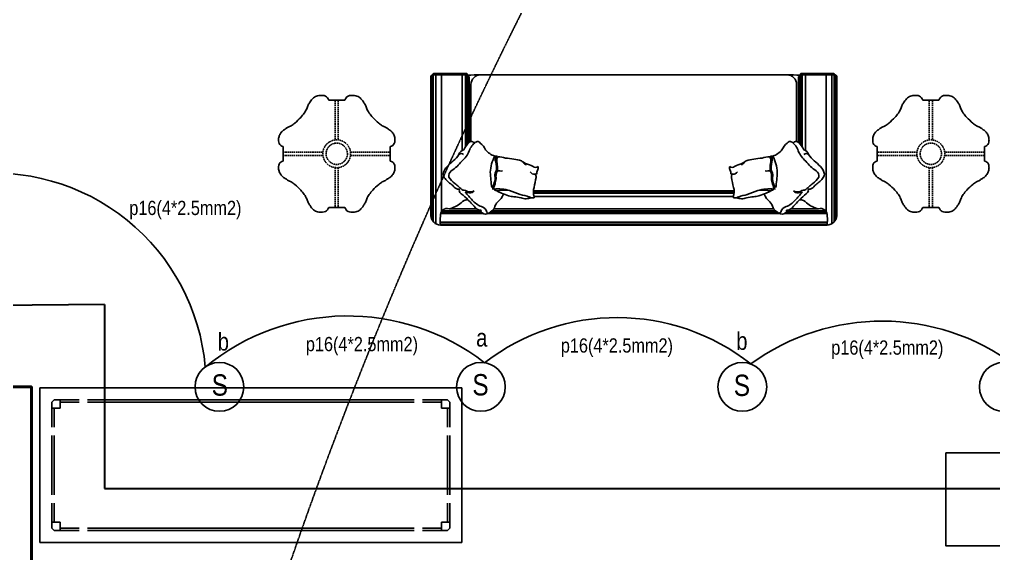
# Model space of a CAD drawing. Header units: inches. Extents: x 23642 to 146359, y -5490 to 33031.
# Drawn here: x 56881 to 60236, y 14935 to 16774 of the extents above; entities that cross this region are included whole.
import ezdxf

# ---------------------------------------------------------------- set-up
doc = ezdxf.new("R2010")
doc.units = ezdxf.units.IN
doc.header["$LTSCALE"] = 5
doc.header["$MEASUREMENT"] = 0
doc.linetypes.add('DASHED', pattern=[0.75, 0.5, -0.25])
doc.linetypes.add('Hidden (½x)', pattern=[0.1875, 0.125, -0.0625])
doc.layers.add('00-wall15-20', color=30, linetype='Continuous', lineweight=40)
for name, color, linetype in [('dwgmodels.com', 250, 'Continuous'), ('furn', 7, 'Continuous'), ('Lighting', 3, 'Continuous'), ('LowPower', 4, 'Continuous')]:
    doc.layers.add(name, color=color, linetype=linetype)
doc.styles.add('ROMANS', font='')
doc.styles.get('ROMANS').set_extended_font_data('Arial Narrow')

# ---------------------------------------------------------------- blocks, each defined once
blk = doc.blocks.new('TABLE6')
at = {"layer": 'furn'}
for p, q in [((-0.04, 0.2898), (0.04, 0.2898)), ((-0.2907, -0.0436), (-0.2907, 0.0436)), ((0.2907, -0.0436), (0.2907, 0.0436)), ((-0.04, -0.2898), (0.04, -0.2898))]:
    blk.add_line(p, q, dxfattribs=at)
at = {"layer": 'furn', "linetype": 'DASHED', "ltscale": 0.003}
for p, q in [((-0.0085, 0.2898), (-0.0085, 0.0749)), ((0.0085, 0.2898), (0.0085, 0.0749)), ((-0.0749, 0.0085), (-0.2907, 0.0085)), ((0.2888, 0.0085), (0.0749, 0.0085)), ((-0.0749, -0.0085), (-0.2907, -0.0085)), ((0.2888, -0.0085), (0.0749, -0.0085)), ((-0.0085, -0.0749), (-0.0085, -0.2898)), ((0.0085, -0.0749), (0.0085, -0.2898))]:
    blk.add_line(p, q, dxfattribs=at)
for radius in [0.0754, 0.0577]:
    blk.add_circle((0, 0), radius, dxfattribs=at)
at = {"layer": 'furn'}
for points in [[(-0.04, 0.2898), (-0.0452, 0.3035), (-0.0555, 0.3117), (-0.0699, 0.3148), (-0.0885, 0.3138), (-0.1071, 0.3066), (-0.1246, 0.2921), (-0.136, 0.2756), (-0.1442, 0.2632), (-0.1519, 0.2468), (-0.1664, 0.2271), (-0.1968, 0.1952), (-0.2206, 0.1756), (-0.2442, 0.1625), (-0.2639, 0.155), (-0.2804, 0.1447), (-0.3031, 0.1261), (-0.3145, 0.1034), (-0.3155, 0.0766), (-0.3124, 0.0611), (-0.3031, 0.0508), (-0.2907, 0.0436)], [(0.04, 0.2898), (0.0452, 0.3035), (0.0555, 0.3117), (0.0699, 0.3148), (0.0885, 0.3138), (0.1071, 0.3066), (0.1246, 0.2921), (0.136, 0.2756), (0.1442, 0.2632), (0.1519, 0.2468), (0.1664, 0.2271), (0.1968, 0.1952), (0.2206, 0.1756), (0.2442, 0.1625), (0.2639, 0.155), (0.2804, 0.1447), (0.3031, 0.1261), (0.3145, 0.1034), (0.3155, 0.0766), (0.3124, 0.0611), (0.3031, 0.0508), (0.2907, 0.0436)], [(-0.04, -0.2898), (-0.0452, -0.3035), (-0.0555, -0.3117), (-0.0699, -0.3148), (-0.0885, -0.3138), (-0.1071, -0.3066), (-0.1246, -0.2921), (-0.136, -0.2756), (-0.1442, -0.2632), (-0.1519, -0.2468), (-0.1664, -0.2271), (-0.1968, -0.1952), (-0.2206, -0.1756), (-0.2442, -0.1625), (-0.2639, -0.155), (-0.2804, -0.1447), (-0.3031, -0.1261), (-0.3145, -0.1034), (-0.3155, -0.0766), (-0.3124, -0.0611), (-0.3031, -0.0508), (-0.2907, -0.0436)], [(0.04, -0.2898), (0.0452, -0.3035), (0.0555, -0.3117), (0.0699, -0.3148), (0.0885, -0.3138), (0.1071, -0.3066), (0.1246, -0.2921), (0.136, -0.2756), (0.1442, -0.2632), (0.1519, -0.2468), (0.1664, -0.2271), (0.1968, -0.1952), (0.2206, -0.1756), (0.2442, -0.1625), (0.2639, -0.155), (0.2804, -0.1447), (0.3031, -0.1261), (0.3145, -0.1034), (0.3155, -0.0766), (0.3124, -0.0611), (0.3031, -0.0508), (0.2907, -0.0436)]]:
    blk.add_spline(points, degree=3, dxfattribs=at)
blk = doc.blocks.new('COUCH5')
at = {"layer": 'furn'}
for p, q in [((0, 1.0727), (-0.8057, 1.0727)), ((0.0001, 1.0856), (-0.7952, 1.0856)), ((-0.0022, 1.0934), (-0.7843, 1.0934)), ((-0.0064, 1.0976), (-0.7745, 1.0976)), ((-0.0164, 1.1), (-0.7632, 1.1)), ((0, 0.9096), (0, 1.0835)), ((0.007, 0.9096), (0.007, 1.0835)), ((-0.8135, 1.0468), (-0.8135, 0)), ((-0.8089, 1.0474), (-0.8089, 0)), ((-0.7977, 1.0482), (-0.7977, 0)), ((-0.7512, 1.0463), (-0.7512, 0.8164)), ((-0.7452, 1.0441), (-0.7452, 0.8247)), ((0, 1.0418), (-0.741, 1.0418)), ((-0.7371, 1.039), (-0.7371, 0.8278)), ((-0.7253, 0.9997), (-0.7253, 0.8512)), ((-0.4091, 0.9291), (0, 0.9291)), ((-0.3898, 0.9121), (0, 0.9121)), ((-0.3785, 0.9035), (0.0043, 0.9035)), ((-0.3748, 0.9001), (-0.0018, 0.9001)), ((0.007, 0.9096), (0.007, 0.9046)), ((-0.3706, 0.8959), (-0.0069, 0.8959)), ((-0.3669, 0.8916), (-0.0171, 0.8916)), ((-0.3611, 0.882), (-0.0521, 0.882)), ((-0.0171, 0.8916), (-0.0105, 0.8916)), ((-0.7512, 0.7913), (-0.7512, 0)), ((0, 0.8299), (0, 0.7745)), ((-0.7452, 0.7794), (-0.7452, 0)), ((-0.7371, 0.7686), (-0.7371, 0)), ((-0.7253, 0.7571), (-0.7253, 0)), ((0, 0.7745), (0, 0)), ((-0.6579, 0.5398), (-0.6579, 0)), ((-0.6411, 0.5437), (-0.6411, 0)), ((-0.638, 0.5439), (-0.638, 0)), ((-0.6331, 0.5441), (-0.6331, 0)), ((-0.6287, 0.5439), (-0.6287, 0)), ((-0.8089, -1.0474), (-0.8089, 0)), ((-0.7977, -1.0482), (-0.7977, 0)), ((-0.7512, -0.7913), (-0.7512, 0)), ((-0.7452, -0.7794), (-0.7452, 0)), ((-0.7371, -0.7686), (-0.7371, 0)), ((-0.6579, -0.5398), (-0.6579, 0)), ((-0.6411, -0.5437), (-0.6411, 0)), ((-0.638, -0.5439), (-0.638, 0)), ((-0.6331, -0.5441), (-0.6331, 0)), ((-0.6287, -0.5439), (-0.6287, 0)), ((0, -0.7745), (0, 0)), ((-0.8135, -1.0468), (-0.8135, 0)), ((-0.7253, -0.7571), (-0.7253, 0)), ((0, -0.8299), (0, -0.7745)), ((-0.7512, -1.0463), (-0.7512, -0.8164)), ((-0.7452, -1.0441), (-0.7452, -0.8247)), ((-0.7371, -1.039), (-0.7371, -0.8278)), ((-0.7253, -0.9997), (-0.7253, -0.8512)), ((-0.3706, -0.8959), (-0.0069, -0.8959)), ((-0.3669, -0.8916), (-0.0171, -0.8916)), ((-0.3611, -0.882), (-0.0521, -0.882)), ((-0.0171, -0.8916), (-0.0105, -0.8916)), ((-0.4091, -0.9291), (0, -0.9291)), ((-0.3898, -0.9121), (0, -0.9121)), ((-0.3785, -0.9035), (0.0043, -0.9035)), ((-0.3748, -0.9001), (-0.0018, -0.9001)), ((0, -0.9096), (0, -1.0835)), ((0.007, -0.9096), (0.007, -0.9046)), ((0.007, -0.9096), (0.007, -1.0835)), ((0, -1.0418), (-0.741, -1.0418)), ((0, -1.0727), (-0.8057, -1.0727)), ((0.0001, -1.0856), (-0.7952, -1.0856)), ((-0.0022, -1.0934), (-0.7843, -1.0934)), ((-0.0064, -1.0976), (-0.7745, -1.0976)), ((-0.0164, -1.1), (-0.7632, -1.1))]:
    blk.add_line(p, q, dxfattribs=at)
for centre, radius, start, end in [((-0.7571, 1.0438), 0.0565, 96.2187, 176.9556), ((-0.0146, 1.0854), 0.0147, 352.6214, 96.9736), ((0.0035, 1.0835), 0.00352, 0, 180), ((-0.7868, 0.8339), 0.2146, 84.1164, 97.1694), ((-0.7609, 1.0104), 0.0372, 343.339, 95.9533), ((-0.4292, 0.8617), 0.2075, 129.2838, 145.2179), ((-0.47, 0.8808), 0.1478, 124.6259, 143.0106), ((-0.5343, 0.9944), 0.0382, 96.5005, 133.3728), ((-0.5502, 0.9617), 0.0409, 40.7758, 95.2921), ((-0.5486, 0.9589), 0.0742, 44.6771, 82.2505), ((-0.9657, 0.5674), 0.6462, 39.4119, 43.3552), ((-0.5824, 1.0315), 0.1464, 192.5385, 220.9968), ((-1.6575, 1.8279), 1.3712, 318.8384, 321.2568), ((-0.6416, 0.9534), 0.0226, 329.2364, 4.2504), ((-0.5666, 0.9342), 0.0565, 125.7004, 158.2321), ((-0.3557, 1.0863), 0.1905, 210.917, 234.2367), ((-0.3632, 1.061), 0.1326, 218.9069, 239.2535), ((0.491, -0.3725), 1.7254, 132.579, 134.7332), ((-0.7284, 0.8975), 0.052, 0.5827, 46.9287), ((-5.1723, 5.955), 6.7825, 311.49121, 311.97982), ((-1.0085, 1.2253), 0.4663, 315.4219, 321.3486), ((-0.6069, 0.9025), 0.049, 115.0321, 139.9065), ((-0.7976, 0.924), 0.1622, 347.7602, 356.1302), ((-0.5822, 0.8869), 0.0517, 168.0861, 206.1817), ((-0.668, 0.9221), 0.043, 325.1523, 4.2674), ((-0.678, 0.8871), 0.0782, 44.4312, 49.8829), ((-0.3554, 1.0257), 0.146, 220.1003, 247.3413), ((-0.4457, 0.9343), 0.0194, 319.1378, 40.8622), ((-0.4421, 0.911), 0.0377, 14.2952, 72.8392), ((-0.4435, 0.8286), 0.0992, 39.4196, 67.5445), ((0.0193, 0.8697), 0.037, 109.3146, 143.6158), ((-1.7607, 0.8212), 1.7607, 0.2847, 2.5715), ((0.0035, 0.9096), 0.00352, 180, 0), ((-0.7001, 0.8293), 0.0334, 134.1669, 183.462), ((-0.5958, 0.7804), 0.1256, 131.413, 159.2185), ((-0.6087, 0.8872), 0.0304, 175.3654, 229.2564), ((-0.4389, 0.8035), 0.0916, 34.6505, 72.7039), ((-0.3775, 0.8463), 0.0167, 295.7172, 33.6441), ((-0.3772, 0.8789), 0.0164, 330.9308, 51.0042), ((-0.3571, 0.863), 0.00984, 126.2212, 228.7932), ((-0.0521, 0.8299), 0.0521, 0, 90), ((-0.7284, 0.8039), 0.026, 139.0752, 220.3327), ((-0.7373, 0.787), 0.0109, 123.7807, 248.6417), ((-0.7369, 0.8154), 0.0124, 73.2928, 153.8074), ((-0.7521, 0.8354), 0.0403, 282.5191, 344.9711), ((-0.333, 0.7175), 0.1124, 130.7455, 161.8078), ((-0.4468, 0.8905), 0.0968, 294.7272, 322.2629), ((-0.7044, 0.7904), 0.0393, 200.1024, 246.6965), ((-0.7351, 0.688), 0.068, 46.2583, 77.1106), ((-0.5028, 0.662), 0.1484, 147.3319, 158.367), ((-0.5954, 0.7355), 0.0329, 135.5718, 168.3458), ((-1.0892, 0.6884), 0.4646, 358.9468, 6.635), ((-0.8434, 0.7353), 0.2257, 343.7953, 5.9123), ((-0.6179, 0.6934), 0.0698, 62.1952, 92.3208), ((-0.6281, 0.6675), 0.0914, 66.7935, 84.2619), ((-0.468, -0.2802), 1.0591, 93.2069, 97.7465), ((-0.394, 1.5571), 0.8295, 256.1871, 258.2093), ((-0.5609, 0.8269), 0.0757, 251.1994, 280.9201), ((-0.5513, 0.6928), 0.0537, 79.2048, 103.1936), ((-0.5451, 0.7043), 0.0483, 59.4553, 91.8166), ((-0.5427, 0.7041), 0.0415, 56.6891, 87.9519), ((-0.5374, 0.5737), 0.2037, 61.3526, 87.1412), ((-0.5002, 0.845), 0.1012, 258.3999, 286.3008), ((-0.369, 0.7288), 0.1513, 176.2389, 181.1673), ((-0.513, 0.7628), 0.025, 253.8454, 279.9199), ((-0.5061, 0.9128), 0.1747, 269.1536, 278.2998), ((-0.4644, 0.6871), 0.0554, 77.5733, 107.2939), ((-0.4601, 0.7194), 0.0308, 43.3492, 112.3376), ((-0.4671, 0.7058), 0.0383, 51.4616, 67.5064), ((-0.4282, 0.7483), 0.0123, 159.7072, 219.2406), ((-0.6137, 0.7928), 0.0929, 216.804, 249.9914), ((-0.2731, 0.5542), 0.402, 156.1443, 162.0988), ((-0.4991, 0.7205), 0.0217, 165.9386, 204.4633), ((-0.8589, 0.7148), 0.4081, 350.8773, 357.2448), ((-0.6025, 0.7461), 0.1596, 341.3654, 356.2645), ((-1.0746, 0.6951), 0.4172, 348.2561, 353.6829), ((3.1262, 0.0869), 3.8277, 171.121, 171.5524), ((-1.2653, 0.8746), 0.6699, 337.1904, 342.4216), ((-0.9655, 0.7394), 0.5173, 345.3799, 350.0565), ((-0.6042, 0.5849), 0.0669, 157.733, 181.6319), ((-0.5128, 0.5987), 0.159, 185.6712, 196.0253), ((-1.0489, 0.6968), 0.4093, 341.2042, 348.4632), ((-0.9961, 0.7723), 0.549, 335.6115, 340.1639), ((-0.4626, 0.5752), 0.0254, 115.3315, 165.465), ((-0.4179, 0.5625), 0.066, 135.4464, 159.1663), ((-0.6337, 0.5472), 0.0328, 147.3032, 185.846), ((-0.6621, 0.5428), 0.00442, 166.3432, 304.4903), ((-0.6336, 0.4733), 0.0707, 69.7836, 111.5471), ((-1.0472, -1.6943), 2.2765, 77.5351, 78.9069), ((-0.5531, 0.5486), 0.0202, 262.3349, 319.9391), ((-0.549, 0.5309), 0.0123, 332.1471, 22.3763), ((-0.5113, 0.5387), 0.0265, 123.4412, 186.6158), ((-0.4828, 0.5324), 0.0187, 135.0109, 222.3819), ((-0.5323, 0.498), 0.0278, 56.613, 102.1738), ((-0.505, 0.5468), 0.0283, 244.8337, 287.2092), ((-0.5323, -0.498), 0.0278, 257.8262, 303.387), ((-0.549, -0.5309), 0.0123, 337.6237, 27.8529), ((-0.505, -0.5468), 0.0283, 72.7908, 115.1663), ((-0.4828, -0.5324), 0.0187, 137.6181, 224.9891), ((-0.5128, -0.5987), 0.159, 163.9747, 174.3288), ((-0.6337, -0.5472), 0.0328, 174.154, 212.6968), ((-0.6621, -0.5428), 0.00442, 55.5097, 193.6568), ((-1.0489, -0.6968), 0.4093, 11.5368, 18.7958), ((-0.6336, -0.4733), 0.0707, 248.4529, 290.2164), ((-1.0472, 1.6943), 2.2765, 281.0931, 282.4649), ((-0.5531, -0.5486), 0.0202, 40.0609, 97.6651), ((-0.5113, -0.5387), 0.0265, 173.3842, 236.5588), ((-0.9961, -0.7723), 0.549, 19.8361, 24.3885), ((-0.6042, -0.5849), 0.0669, 178.3681, 202.267), ((-1.0746, -0.6951), 0.4172, 6.3171, 11.7439), ((-1.2653, -0.8746), 0.6699, 17.5784, 22.8096), ((-0.4626, -0.5752), 0.0254, 194.535, 244.6685), ((-0.4179, -0.5625), 0.066, 200.8337, 224.5536), ((-0.9655, -0.7394), 0.5173, 9.9435, 14.6201), ((3.1262, -0.0869), 3.8277, 188.4476, 188.879), ((-0.2731, -0.5542), 0.402, 197.9012, 203.8557), ((-1.0892, -0.6884), 0.4646, 353.365, 1.0532), ((-0.8434, -0.7353), 0.2257, 354.0877, 16.2047), ((-0.8589, -0.7148), 0.4081, 2.7552, 9.1227), ((-0.7351, -0.688), 0.068, 282.8894, 313.7417), ((-0.6137, -0.7928), 0.0929, 110.0086, 143.196), ((-0.5028, -0.662), 0.1484, 201.633, 212.6681), ((-0.4991, -0.7205), 0.0217, 155.5367, 194.0614), ((-0.369, -0.7288), 0.1513, 178.8327, 183.7611), ((-0.513, -0.7628), 0.025, 80.0801, 106.1546), ((-0.5061, -0.9128), 0.1747, 81.7002, 90.8464), ((-0.4671, -0.7058), 0.0383, 292.4936, 308.5384), ((-0.6025, -0.7461), 0.1596, 3.7355, 18.6346), ((-0.7284, -0.8039), 0.026, 139.6673, 220.9248), ((-0.7373, -0.787), 0.0109, 111.3583, 236.2193), ((-0.7044, -0.7904), 0.0393, 113.3035, 159.8976), ((-0.5954, -0.7355), 0.0329, 191.6542, 224.4282), ((-0.6179, -0.6934), 0.0698, 267.6792, 297.8048), ((-0.6281, -0.6675), 0.0914, 275.7381, 293.2065), ((-0.468, 0.2802), 1.0591, 262.2535, 266.7931), ((-0.394, -1.5571), 0.8295, 101.7907, 103.8129), ((-0.5609, -0.8269), 0.0757, 79.0799, 108.8006), ((-0.5513, -0.6928), 0.0537, 256.8064, 280.7952), ((-0.5451, -0.7043), 0.0483, 268.1834, 300.5447), ((-0.5427, -0.7041), 0.0415, 272.0481, 303.3109), ((-0.5374, -0.5737), 0.2037, 272.8588, 298.6474), ((-0.5002, -0.845), 0.1012, 73.6992, 101.6001), ((-0.4644, -0.6871), 0.0554, 252.7061, 282.4267), ((-0.4601, -0.7194), 0.0308, 247.6624, 316.6508), ((-0.4282, -0.7483), 0.0123, 140.7594, 200.2928), ((-0.333, -0.7175), 0.1124, 198.1922, 229.2545), ((-0.7369, -0.8154), 0.0124, 206.1926, 286.7072), ((-0.7521, -0.8354), 0.0403, 15.0289, 77.4809), ((-0.7001, -0.8293), 0.0334, 176.538, 225.8331), ((-0.5958, -0.7804), 0.1256, 200.7815, 228.587), ((-0.4468, -0.8905), 0.0968, 37.7371, 65.2728), ((-0.3775, -0.8463), 0.0167, 326.3559, 64.2828), ((-0.0521, -0.8299), 0.0521, 270, 360), ((-1.7607, -0.8212), 1.7607, 357.4285, 359.7153), ((0.491, 0.3725), 1.7254, 225.2668, 227.421), ((-5.1723, -5.955), 6.7825, 48.02018, 48.50879), ((-0.6087, -0.8872), 0.0304, 130.7436, 184.6346), ((-0.7976, -0.924), 0.1622, 3.8698, 12.2398), ((-0.5822, -0.8869), 0.0517, 153.8183, 191.9139), ((-0.3554, -1.0257), 0.146, 112.6587, 139.8997), ((-0.4389, -0.8035), 0.0916, 287.2961, 325.3495), ((-0.4435, -0.8286), 0.0992, 292.4555, 320.5804), ((-0.3571, -0.863), 0.00984, 131.2068, 233.7788), ((-0.3772, -0.8789), 0.0164, 308.9958, 29.0692), ((0.0193, -0.8697), 0.037, 216.3842, 250.6854), ((-0.5824, -1.0315), 0.1464, 139.0032, 167.4615), ((-0.7284, -0.8975), 0.052, 313.0713, 359.4173), ((-1.0085, -1.2253), 0.4663, 38.6514, 44.5781), ((-0.6069, -0.9025), 0.049, 220.0935, 244.9679), ((-0.668, -0.9221), 0.043, 355.7326, 34.8477), ((-0.678, -0.8871), 0.0782, 310.1171, 315.5688), ((-1.6575, -1.8279), 1.3712, 38.7432, 41.1616), ((-0.6416, -0.9534), 0.0226, 355.7496, 30.7636), ((-0.3557, -1.0863), 0.1905, 125.7633, 149.083), ((-0.3632, -1.061), 0.1326, 120.7465, 141.0931), ((-0.4421, -0.911), 0.0377, 287.1608, 345.7048), ((-0.4457, -0.9343), 0.0194, 319.1378, 40.8622), ((0.0035, -0.9096), 0.00352, 0, 180), ((-0.7609, -1.0104), 0.0372, 264.0467, 16.661), ((-0.5666, -0.9342), 0.0565, 201.7679, 234.2996), ((-0.4292, -0.8617), 0.2075, 214.7821, 230.7162), ((-0.47, -0.8808), 0.1478, 216.9894, 235.3741), ((-0.5502, -0.9617), 0.0409, 264.7079, 319.2242), ((-0.9657, -0.5674), 0.6462, 316.6448, 320.5881), ((-0.7868, -0.8339), 0.2146, 262.8306, 275.8836), ((-0.7571, -1.0438), 0.0565, 183.0444, 263.7813), ((-0.5343, -0.9944), 0.0382, 226.6272, 263.4995), ((-0.5486, -0.9589), 0.0742, 277.7495, 315.3229), ((-0.0146, -1.0854), 0.0147, 263.0264, 7.3786), ((0.0035, -1.0835), 0.00352, 180, 0)]:
    blk.add_arc(centre, radius, start, end, dxfattribs=at)
blk = doc.blocks.new('A$C56DE22B7')
at = {"layer": 'furn', "xscale": -1, "rotation": 270}
for name, p in [('COUCH5', (3.0685, 0.8135)), ('TABLE6', (4.6772, 0.3862))]:
    blk.add_blockref(name, p, dxfattribs=at)
at = {"layer": 'furn', "rotation": 90}
blk.add_blockref('TABLE6', (1.4598, 0.3862), dxfattribs=at)
blk = doc.blocks.new('TABLE-30A')
at = {"color": 0, "linetype": 'ByBlock'}
for p, q in [((0, 0), (0, 0.55)), ((0, 0.55), (1.5, 0.55)), ((1.5, 0.55), (1.5, 0)), ((0.0508, 0.5077), (0.0423, 0.4992)), ((0.0423, 0.4992), (0.0423, 0.478)), ((0.072, 0.5077), (0.0508, 0.5077)), ((0.072, 0.478), (0.072, 0.5077)), ((0.072, 0.5077), (0.1397, 0.5077)), ((0.072, 0.4992), (0.1397, 0.4992)), ((1.3307, 0.5077), (0.1693, 0.5077)), ((1.3307, 0.4992), (0.1693, 0.4992)), ((1.428, 0.5077), (1.3603, 0.5077)), ((1.428, 0.4992), (1.3603, 0.4992)), ((1.428, 0.5077), (1.428, 0.478)), ((1.4492, 0.5077), (1.428, 0.5077)), ((1.4577, 0.4992), (1.4492, 0.5077)), ((1.4577, 0.478), (1.4577, 0.4992)), ((0.0423, 0.478), (0.072, 0.478)), ((0.0423, 0.478), (0.0423, 0.4103)), ((0.0508, 0.478), (0.0508, 0.4103)), ((1.428, 0.478), (1.4577, 0.478)), ((1.4492, 0.478), (1.4492, 0.4103)), ((1.4577, 0.478), (1.4577, 0.4103)), ((0.0423, 0.1693), (0.0423, 0.3807)), ((0.0508, 0.1693), (0.0508, 0.3807)), ((1.4492, 0.3807), (1.4492, 0.1693)), ((1.4577, 0.3807), (1.4577, 0.1693)), ((0.0423, 0.072), (0.0423, 0.1397)), ((0.0508, 0.072), (0.0508, 0.1397)), ((1.4492, 0.072), (1.4492, 0.1397)), ((1.4577, 0.072), (1.4577, 0.1397)), ((0.0423, 0.072), (0.0423, 0.0508)), ((0.072, 0.072), (0.0423, 0.072)), ((0.072, 0.0423), (0.072, 0.072)), ((1.428, 0.072), (1.428, 0.0423)), ((1.4577, 0.072), (1.428, 0.072)), ((1.4577, 0.0508), (1.4577, 0.072)), ((0.0423, 0.0508), (0.0508, 0.0423)), ((0.0508, 0.0423), (0.072, 0.0423)), ((0.072, 0.0508), (0.1397, 0.0508)), ((0.072, 0.0423), (0.1397, 0.0423)), ((0.1693, 0.0508), (1.3307, 0.0508)), ((0.1693, 0.0423), (1.3307, 0.0423)), ((1.428, 0.0508), (1.3603, 0.0508)), ((1.428, 0.0423), (1.3603, 0.0423)), ((1.428, 0.0423), (1.4492, 0.0423)), ((1.4492, 0.0423), (1.4577, 0.0508)), ((1.5, 0), (0, 0))]:
    blk.add_line(p, q, dxfattribs=at)
blk = doc.blocks.new('tv table23')
at = {"color": 0}
blk.add_lwpolyline([(0, -900), (400, -900), (400, 900), (0, 900), (0, -900)], dxfattribs=at)
blk = doc.blocks.new('LG-55-la6208-4 top')
at = {"layer": 'dwgmodels.com', "color": 0}
for p, q in [((0, 0), (-138.7, 0)), ((0, 0), (138.7, 0)), ((0, -77), (-432.2, -77)), ((0, -77), (432.2, -77)), ((0, -105.1), (-473.1, -105.1)), ((0, -88.9), (-389, -88.9)), ((0, -88.9), (389, -88.9)), ((0, -105.1), (473.1, -105.1)), ((0, -163.3), (-615.7, -163.3)), ((0, -139.6), (-613.4, -139.6)), ((0, -139.6), (613.4, -139.6)), ((0, -163.3), (615.7, -163.3)), ((0, -168.4), (-609.1, -168.4)), ((0, -168.4), (609.1, -168.4))]:
    blk.add_line(p, q, dxfattribs=at)
for points in [[(-138.7, 0, -0.087489), (-151.2, 2.2, -0.012567), (-220.6, 29.4, 0.010337), (-257.8, 44.2, 0.091985), (-266.1, 45.7, 0.050664), (-280.5, 44.1, 0.157379), (-293.2, 36.8), (-299.8, 25.2, 0.203619), (-301.2, 14.3)], [(138.7, 0, 0.087489), (151.2, 2.2, 0.012567), (220.6, 29.4, -0.010337), (257.8, 44.2, -0.091985), (266.1, 45.7, -0.050664), (280.5, 44.1, -0.157379), (293.2, 36.8), (299.8, 25.2, -0.203619), (301.2, 14.3)], [(-301.2, 14.3, 0.03963), (-288.8, -11.9), (-243.8, -77)], [(-299.8, 25.2), (-296, 29.8, -0.176327), (-288.3, 34.3, -0.124023), (-276.2, 33.4), (-156.5, -14.9, -0.043017), (-145.8, -20.3, 0.007168), (-118.8, -36.5, 0.035791), (-87.7, -51.7, 0.053078), (-44.9, -63.9), (-37.6, -64.3)], [(-297.4, 23.2), (-293.5, 27.7, -0.176327), (-287.8, 31.1, -0.122846), (-277.3, 30.3), (-157.7, -17.9, -0.043017), (-147.5, -23.1, 0.007168), (-120.4, -39.3, 0.035791), (-88.9, -54.7, 0.053299), (-45.3, -67.1), (-37.8, -67.6)], [(-43.6, -74.3), (-43.6, -70.4), (-59.4, -67.6, -0.030959), (-103.2, -57.1, -0.025373), (-132.2, -46.5, -0.003627), (-147.7, -39.8, 0.002957), (-237.1, -1.1, 0.075709), (-241.6, 0, 0.421822), (-244.1, -2, 0.125069), (-243.4, -6.3), (-201.6, -76.1)], [(299.8, 25.2), (296, 29.8, 0.176327), (288.3, 34.3, 0.124023), (276.2, 33.4), (156.5, -14.9, 0.043017), (145.8, -20.3, -0.007168), (118.8, -36.5, -0.035791), (87.7, -51.7, -0.053078), (44.9, -63.9), (37.6, -64.3)], [(297.4, 23.2), (293.5, 27.7, 0.176327), (287.8, 31.1, 0.122846), (277.3, 30.3), (157.7, -17.9, 0.043017), (147.5, -23.1, -0.007168), (120.4, -39.3, -0.035791), (88.9, -54.7, -0.053299), (45.3, -67.1), (37.8, -67.6)], [(43.6, -74.3), (43.6, -70.4), (59.4, -67.6, 0.030959), (103.2, -57.1, 0.025373), (132.2, -46.5, 0.003627), (147.7, -39.8, -0.002957), (237.1, -1.1, -0.075709), (241.6, 0, -0.421822), (244.1, -2, -0.125069), (243.4, -6.3), (201.6, -76.1)], [(301.2, 14.3, -0.03963), (288.8, -11.9), (243.8, -77)], [(-38.2, -14.8, -0.048999), (-41.7, -16.8, -0.126237), (-48.4, -18), (-149.8, -18)], [(-44.9, -63.9), (-39.2, -18.7, -0.06881), (-38.2, -14.8, -0.311157), (-16.5, -1), (0, -1)], [(0, -5.1), (-16.5, -5.1, 0.176327), (-26.9, -8.9, 0.18738), (-35.6, -27.2), (-38.2, -74.3)], [(44.9, -63.9), (39.2, -18.7, 0.06881), (38.2, -14.8, 0.311157), (16.5, -1), (0, -1)], [(0, -5.1), (16.5, -5.1, -0.176327), (26.9, -8.9, -0.18738), (35.6, -27.2), (38.2, -74.3)], [(38.2, -14.8, 0.048999), (41.7, -16.8, 0.126237), (48.4, -18), (149.8, -18)], [(-432.2, -77, 0.185144), (-445.6, -83.7, -0.014846), (-454.5, -92.9, -0.123556), (-479.5, -107.3, -0.051646), (-480.8, -107.6), (-541.6, -107.6, 0.115088), (-556, -110.9), (-595.3, -139.6)], [(432.2, -77, -0.185144), (445.6, -83.7, 0.014846), (454.5, -92.9, 0.123556), (479.5, -107.3, 0.051646), (480.8, -107.6), (541.6, -107.6, -0.115088), (556, -110.9), (595.3, -139.6)], [(-389, -88.9), (-391.6, -91.1, 0.150292), (-393.2, -95.6), (-393.2, -102.2), (0, -102.2)], [(389, -88.9), (391.6, -91.1, -0.150292), (393.2, -95.6), (393.2, -102.2), (0, -102.2)], [(-193.2, -168.4), (-173.6, -197.4, 0.052137), (-173.6, -197.4, 0.127134), (-120.7, -241.3, 0.092146), (-83.2, -251.3, 0.038202)], [(0, -226.9), (-68.6, -226.9, -0.149981), (-113.6, -213.1, -0.12639), (-153.1, -168.4, 0.883679)], [(0, -226.9), (68.6, -226.9, 0.149981), (113.6, -213.1, 0.12639), (153.1, -168.4, -0.883679)], [(193.2, -168.4), (173.6, -197.4, -0.052137), (173.6, -197.4, -0.127134), (120.7, -241.3, -0.092146), (83.2, -251.3, -0.038202)]]:
    blk.add_lwpolyline(points, format="xyb", dxfattribs=at)
for points in [[(-387.1, -102.2), (-387.1, -98), (-388.8, -98), (-388.8, -102.2)], [(-381, -102.2), (-381, -98), (-382.7, -98), (-382.7, -102.2)], [(-374.8, -102.2), (-374.8, -98), (-376.5, -98), (-376.5, -102.2)], [(-368.7, -102.2), (-368.7, -98), (-370.4, -98), (-370.4, -102.2)], [(-362.6, -102.2), (-362.6, -98), (-364.3, -98), (-364.3, -102.2)], [(-356.4, -102.2), (-356.4, -98), (-358.1, -98), (-358.1, -102.2)], [(-350.3, -102.2), (-350.3, -98), (-352, -98), (-352, -102.2)], [(-344.2, -102.2), (-344.2, -98), (-345.9, -98), (-345.9, -102.2)], [(-338, -102.2), (-338, -98), (-339.7, -98), (-339.7, -102.2)], [(-331.9, -102.2), (-331.9, -98), (-333.6, -98), (-333.6, -102.2)], [(-325.8, -102.2), (-325.8, -98), (-327.5, -98), (-327.5, -102.2)], [(-319.6, -102.2), (-319.6, -98), (-321.3, -98), (-321.3, -102.2)], [(-313.5, -102.2), (-313.5, -98), (-315.2, -98), (-315.2, -102.2)], [(-307.4, -102.2), (-307.4, -98), (-309.1, -98), (-309.1, -102.2)], [(-301.2, -102.2), (-301.2, -98), (-302.9, -98), (-302.9, -102.2)], [(-295.1, -102.2), (-295.1, -98), (-296.8, -98), (-296.8, -102.2)], [(-289, -102.2), (-289, -98), (-290.7, -98), (-290.7, -102.2)], [(-282.8, -102.2), (-282.8, -98), (-284.5, -98), (-284.5, -102.2)], [(-276.7, -102.2), (-276.7, -98), (-278.4, -98), (-278.4, -102.2)], [(-270.5, -102.2), (-270.5, -98), (-272.3, -98), (-272.3, -102.2)], [(-264.4, -102.2), (-264.4, -98), (-266.1, -98), (-266.1, -102.2)], [(-258.3, -102.2), (-258.3, -98), (-260, -98), (-260, -102.2)], [(-252.1, -102.2), (-252.1, -98), (-253.9, -98), (-253.9, -102.2)], [(-246, -102.2), (-246, -98), (-247.7, -98), (-247.7, -102.2)], [(-239.9, -102.2), (-239.9, -98), (-241.6, -98), (-241.6, -102.2)], [(-233.7, -102.2), (-233.7, -98), (-235.5, -98), (-235.5, -102.2)], [(-227.6, -102.2), (-227.6, -98), (-229.3, -98), (-229.3, -102.2)], [(-221.5, -102.2), (-221.5, -98), (-223.2, -98), (-223.2, -102.2)], [(-215.3, -102.2), (-215.3, -98), (-217.1, -98), (-217.1, -102.2)], [(-209.2, -102.2), (-209.2, -98), (-210.9, -98), (-210.9, -102.2)], [(-203.1, -102.2), (-203.1, -98), (-204.8, -98), (-204.8, -102.2)], [(-196.9, -102.2), (-196.9, -98), (-198.6, -98), (-198.6, -102.2)], [(-190.8, -102.2), (-190.8, -98), (-192.5, -98), (-192.5, -102.2)], [(-184.7, -102.2), (-184.7, -98), (-186.4, -98), (-186.4, -102.2)], [(-178.5, -102.2), (-178.5, -98), (-180.2, -98), (-180.2, -102.2)], [(-172.4, -102.2), (-172.4, -98), (-174.1, -98), (-174.1, -102.2)], [(-166.3, -102.2), (-166.3, -98), (-168, -98), (-168, -102.2)], [(-160.1, -102.2), (-160.1, -98), (-161.8, -98), (-161.8, -102.2)], [(-154, -102.2), (-154, -98), (-155.7, -98), (-155.7, -102.2)], [(-147.9, -102.2), (-147.9, -98), (-149.6, -98), (-149.6, -102.2)], [(-141.7, -102.2), (-141.7, -98), (-143.4, -98), (-143.4, -102.2)], [(-135.6, -102.2), (-135.6, -98), (-137.3, -98), (-137.3, -102.2)], [(-129.5, -102.2), (-129.5, -98), (-131.2, -98), (-131.2, -102.2)], [(-123.3, -102.2), (-123.3, -98), (-125, -98), (-125, -102.2)], [(-117.2, -102.2), (-117.2, -98), (-118.9, -98), (-118.9, -102.2)], [(-111.1, -102.2), (-111.1, -98), (-112.8, -98), (-112.8, -102.2)], [(-104.9, -102.2), (-104.9, -98), (-106.6, -98), (-106.6, -102.2)], [(-98.8, -102.2), (-98.8, -98), (-100.5, -98), (-100.5, -102.2)], [(-92.7, -102.2), (-92.7, -98), (-94.4, -98), (-94.4, -102.2)], [(-86.5, -102.2), (-86.5, -98), (-88.2, -98), (-88.2, -102.2)], [(-80.4, -102.2), (-80.4, -98), (-82.1, -98), (-82.1, -102.2)], [(-74.3, -102.2), (-74.3, -98), (-76, -98), (-76, -102.2)], [(-68.1, -102.2), (-68.1, -98), (-69.8, -98), (-69.8, -102.2)], [(-62, -102.2), (-62, -98), (-63.7, -98), (-63.7, -102.2)], [(-55.9, -102.2), (-55.9, -98), (-57.6, -98), (-57.6, -102.2)], [(-49.7, -102.2), (-49.7, -98), (-51.4, -98), (-51.4, -102.2)], [(-43.6, -102.2), (-43.6, -98), (-45.3, -98), (-45.3, -102.2)], [(-37.5, -102.2), (-37.5, -98), (-39.2, -98), (-39.2, -102.2)], [(-31.3, -102.2), (-31.3, -98), (-33, -98), (-33, -102.2)], [(31.3, -102.2), (31.3, -98), (33, -98), (33, -102.2)], [(37.5, -102.2), (37.5, -98), (39.2, -98), (39.2, -102.2)], [(43.6, -102.2), (43.6, -98), (45.3, -98), (45.3, -102.2)], [(49.7, -102.2), (49.7, -98), (51.4, -98), (51.4, -102.2)], [(55.9, -102.2), (55.9, -98), (57.6, -98), (57.6, -102.2)], [(62, -102.2), (62, -98), (63.7, -98), (63.7, -102.2)], [(68.1, -102.2), (68.1, -98), (69.8, -98), (69.8, -102.2)], [(74.3, -102.2), (74.3, -98), (76, -98), (76, -102.2)], [(80.4, -102.2), (80.4, -98), (82.1, -98), (82.1, -102.2)], [(86.5, -102.2), (86.5, -98), (88.2, -98), (88.2, -102.2)], [(92.7, -102.2), (92.7, -98), (94.4, -98), (94.4, -102.2)], [(98.8, -102.2), (98.8, -98), (100.5, -98), (100.5, -102.2)], [(104.9, -102.2), (104.9, -98), (106.6, -98), (106.6, -102.2)], [(111.1, -102.2), (111.1, -98), (112.8, -98), (112.8, -102.2)], [(117.2, -102.2), (117.2, -98), (118.9, -98), (118.9, -102.2)], [(123.3, -102.2), (123.3, -98), (125, -98), (125, -102.2)], [(129.5, -102.2), (129.5, -98), (131.2, -98), (131.2, -102.2)], [(135.6, -102.2), (135.6, -98), (137.3, -98), (137.3, -102.2)], [(141.7, -102.2), (141.7, -98), (143.4, -98), (143.4, -102.2)], [(147.9, -102.2), (147.9, -98), (149.6, -98), (149.6, -102.2)], [(154, -102.2), (154, -98), (155.7, -98), (155.7, -102.2)], [(160.1, -102.2), (160.1, -98), (161.8, -98), (161.8, -102.2)], [(166.3, -102.2), (166.3, -98), (168, -98), (168, -102.2)], [(172.4, -102.2), (172.4, -98), (174.1, -98), (174.1, -102.2)], [(178.5, -102.2), (178.5, -98), (180.2, -98), (180.2, -102.2)], [(184.7, -102.2), (184.7, -98), (186.4, -98), (186.4, -102.2)], [(190.8, -102.2), (190.8, -98), (192.5, -98), (192.5, -102.2)], [(196.9, -102.2), (196.9, -98), (198.6, -98), (198.6, -102.2)], [(203.1, -102.2), (203.1, -98), (204.8, -98), (204.8, -102.2)], [(209.2, -102.2), (209.2, -98), (210.9, -98), (210.9, -102.2)], [(215.3, -102.2), (215.3, -98), (217.1, -98), (217.1, -102.2)], [(221.5, -102.2), (221.5, -98), (223.2, -98), (223.2, -102.2)], [(227.6, -102.2), (227.6, -98), (229.3, -98), (229.3, -102.2)], [(233.7, -102.2), (233.7, -98), (235.5, -98), (235.5, -102.2)], [(239.9, -102.2), (239.9, -98), (241.6, -98), (241.6, -102.2)], [(246, -102.2), (246, -98), (247.7, -98), (247.7, -102.2)], [(252.1, -102.2), (252.1, -98), (253.9, -98), (253.9, -102.2)], [(258.3, -102.2), (258.3, -98), (260, -98), (260, -102.2)], [(264.4, -102.2), (264.4, -98), (266.1, -98), (266.1, -102.2)], [(270.5, -102.2), (270.5, -98), (272.3, -98), (272.3, -102.2)], [(276.7, -102.2), (276.7, -98), (278.4, -98), (278.4, -102.2)], [(282.8, -102.2), (282.8, -98), (284.5, -98), (284.5, -102.2)], [(289, -102.2), (289, -98), (290.7, -98), (290.7, -102.2)], [(295.1, -102.2), (295.1, -98), (296.8, -98), (296.8, -102.2)], [(301.2, -102.2), (301.2, -98), (302.9, -98), (302.9, -102.2)], [(307.4, -102.2), (307.4, -98), (309.1, -98), (309.1, -102.2)], [(313.5, -102.2), (313.5, -98), (315.2, -98), (315.2, -102.2)], [(319.6, -102.2), (319.6, -98), (321.3, -98), (321.3, -102.2)], [(325.8, -102.2), (325.8, -98), (327.5, -98), (327.5, -102.2)], [(331.9, -102.2), (331.9, -98), (333.6, -98), (333.6, -102.2)], [(338, -102.2), (338, -98), (339.7, -98), (339.7, -102.2)], [(344.2, -102.2), (344.2, -98), (345.9, -98), (345.9, -102.2)], [(350.3, -102.2), (350.3, -98), (352, -98), (352, -102.2)], [(356.4, -102.2), (356.4, -98), (358.1, -98), (358.1, -102.2)], [(362.6, -102.2), (362.6, -98), (364.3, -98), (364.3, -102.2)], [(368.7, -102.2), (368.7, -98), (370.4, -98), (370.4, -102.2)], [(374.8, -102.2), (374.8, -98), (376.5, -98), (376.5, -102.2)], [(381, -102.2), (381, -98), (382.7, -98), (382.7, -102.2)], [(387.1, -102.2), (387.1, -98), (388.8, -98), (388.8, -102.2)], [(-615.9, -142.1), (-615.9, -161.6)], [(615.9, -142.1), (615.9, -161.6)], [(-83.2, -251.3), (0, -251.3)], [(83.2, -251.3), (0, -251.3)]]:
    blk.add_lwpolyline(points, dxfattribs=at)
for centre, radius in [((-19.7, -22.3), 8.15), ((19.7, -22.3), 8.15), ((-19.7, -60.8), 9.83), ((19.7, -60.8), 9.83)]:
    blk.add_circle(centre, radius, dxfattribs=at)
for centre, radius, start, end in [((-17.1, -9243.4), 9169.1, 89.89295, 91.41678), ((17.1, -9243.4), 9169.1, 88.58322, 90.10705), ((-613.4, -142.1), 2.56, 90, 180), ((-609.1, -161.6), 6.82, 180, 270), ((609.1, -161.6), 6.82, 270, 0), ((613.4, -142.1), 2.56, 0, 90)]:
    blk.add_arc(centre, radius, start, end, dxfattribs=at)
blk = doc.blocks.new('tv t2')
at = {"color": 0}
blk.add_blockref('tv table23', (0, 0), dxfattribs=at)
at = {"color": 0, "rotation": 90}
blk.add_blockref('LG-55-la6208-4 top', (66.3, 0), dxfattribs=at)

msp = doc.modelspace()

# ---------------------------------------------------------------- linework, layer by layer
at = {"layer": '00-wall15-20'}
msp.add_lwpolyline([(56922.28713, 11023.51813), (56922.28713, 8852.08956), (58939.42999, 8852.08956), (58939.42999, 8760.66099), (56830.85856, 8760.66099), (56830.85856, 15509.23242), (56922.28713, 15509.23242), (56922.28713, 13423.51813), (61579.42999, 13423.51813), (61579.42999, 13309.23242), (56922.28713, 13309.23242)], close=True, dxfattribs=at)
at = {"layer": 'Lighting', "linetype": 'Continuous', "lineweight": 30}
for p, q in [((57173.75254, 15793.21715), (56629.13765, 15787.93848)), ((57173.75254, 15793.21715), (57173.75254, 15159.45092)), ((57173.75254, 15159.45092), (62907.76393, 15159.45092))]:
    msp.add_line(p, q, dxfattribs=at)
at = {"layer": 'Lighting'}
for centre in [(57569.90618, 15509.23242), (58470.33908, 15509.23242), (59370.77198, 15509.23242), (60271.20488, 15509.23242)]:
    msp.add_circle(centre, 83.95532, dxfattribs=at)
for centre, radius, start, end in [((56792.80437, 15514.77953), 730.91589, 4.92188398, 97.27588619), ((58011.35591, 14982.10103), 771.30582, 52.27672233, 129.4730495), ((58938.83449, 15003.96716), 743.9969, 51.72720328, 127.75667714), ((59851.47532, 14970.89212), 764.86599, 53.39764842, 126.20651938)]:
    msp.add_arc(centre, radius, start, end, dxfattribs=at)
at = {"layer": 'LowPower', "linetype": 'Hidden (½x)', "transparency": 33554687}
msp.add_arc((72426.19815, 9869.57718), 15455.66366, 138.507806994, 170.517920901, dxfattribs=at)

# ---------------------------------------------------------------- block references
at = {"xscale": 635.908891857056, "yscale": 635.908891857056, "zscale": 635.908891857056}
msp.add_blockref('A$C56DE22B7', (57045.58987, 16066.38309), dxfattribs=at)
at = {"xscale": 968.5819057557565, "yscale": 968.5819057557565, "zscale": 968.5819057557565, "rotation": 180}
msp.add_blockref('TABLE-30A', (58404.12305, 15506.04416, 0.4), dxfattribs=at)
at = {"layer": 'furn', "xscale": 0.7999999999999998, "yscale": 0.7999999999999998, "zscale": 0.7999999999999998, "rotation": 90.03078148058334}
msp.add_blockref('tv t2', (60791.71094, 14961.93044), dxfattribs=at)

# ---------------------------------------------------------------- texts
at = {"layer": 'Lighting', "style": 'ROMANS'}
for s, height, p in [('p16(4*2.5mm2)', 48.9220092, (57259.52837, 16100.97239)), ('b', 61.15251, (59349.60293, 15636.5586)), ('b', 61.15251, (57563.85372, 15634.2922)), ('p16(4*2.5mm2)', 48.9220092, (57867.59603, 15632.18828)), ('a', 61.15251, (58453.82372, 15647.97816)), ('p16(4*2.5mm2)', 48.9220092, (58745.62381, 15627.39528)), ('p16(4*2.5mm2)', 48.9220092, (59676.87922, 15620.12256)), ('S', 73.38301, (57543.25428, 15479.09936)), ('S', 73.38301, (58440.9544, 15479.85717)), ('S', 73.38301, (59341.24707, 15477.92964))]:
    msp.add_text(s, height=height, dxfattribs=at).set_placement(p)

doc.saveas('drawing.dxf')
